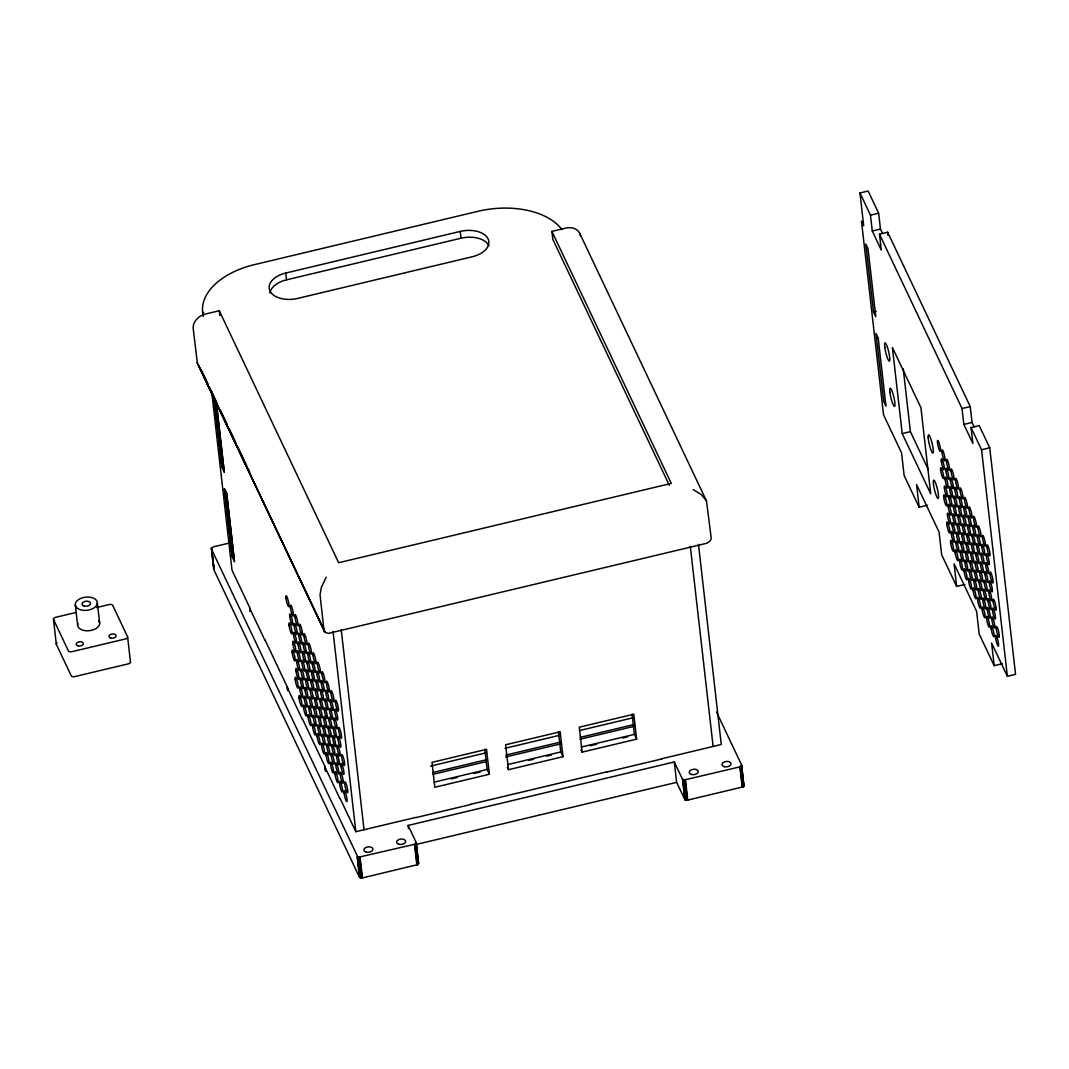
<?xml version="1.0" encoding="UTF-8"?>
<svg xmlns="http://www.w3.org/2000/svg" width="1069" height="1069" viewBox="0 0 1069 1069"><rect width="100%" height="100%" fill="white"/><g stroke="black" fill="none" stroke-linecap="round" stroke-linejoin="round"><path stroke-width="1.5" d="M229.167 543.092L213.025 546.954L211.315 548.878L358.008 857.351L415.453 844.096L416.162 842.399L408.131 825.442L674.298 761.956L682.329 778.913L684.347 779.956L740.216 766.807L741.512 764.789L716.537 712.048M416.242 842.613L418.594 863.217L417.498 864.661L362.431 877.916L359.425 877.114L213.64 569.269L214.428 567.786M741.592 765.003L743.93 785.621L743.115 786.878L686.672 800.347L684.775 799.505L676.624 782.348L674.298 761.956M326.205 577.207L321.381 587.228L320.045 594.858L324.027 630.55L325.35 632.46L328.45 633.382L706.997 543.212L710.417 540.607L711.246 538.188L706.489 500.96L579.732 233.363M285.73 273.049L460.271 231.412A22.716 13.55 -6.5 0 1 488.092 238.881A22.716 13.55 -6.5 0 1 472.271 256.76L297.743 298.398A22.716 13.55 -6.5 0 1 269.923 290.928A22.716 13.55 -6.5 0 1 285.73 273.049L286.505 279.837A22.716 13.55 -6.5 0 0 269.949 293.08M286.505 279.837L461.046 238.213A22.716 13.55 -6.5 0 1 488.867 245.683M580.534 236.182A14.204 11.171 -25.4 0 0 565.608 228.111L551.911 231.385L671.292 483.402L338.659 562.735L219.265 310.732L205.569 314.005A14.204 11.171 -25.4 0 0 193.222 328.584L197.364 363.246L325.35 632.46M927.331 505.249L919.14 507.214L904.133 475.518L901.555 452.855L883.542 414.825L861.467 221.123L863.699 225.826L859.957 192.981L868.135 191.03L878.651 213.212L880.455 229.073L882.526 233.456M859.957 192.981L870.46 215.163L878.651 213.212M870.46 215.163L872.277 231.024L880.455 229.073M872.277 231.024L881.284 250.039L879.466 234.178L887.658 232.227L970.224 406.594L972.028 422.442L974.113 426.838M873.533 311.961L875.778 316.718L868.041 248.756L865.783 243.999L873.533 311.961L876.259 311.32M76.073 612.457L55.521 617.361A2.833 1.697 -6.5 0 0 53.557 619.592L68.349 650.78A2.846 1.697 -6.5 0 0 71.823 651.716L125.554 638.915A2.833 1.697 -6.5 0 0 127.532 636.683L112.753 605.468A2.846 1.697 -6.5 0 0 109.279 604.533L96.624 607.553M879.466 234.178L962.047 408.545L970.224 406.594M902.209 433.6L930.725 493.811L920.917 407.717L892.401 347.505L902.209 433.6L910.387 431.649L928.213 469.278M962.047 408.545L963.85 424.393L972.028 422.442M963.85 424.393L972.857 443.421L971.053 427.56L979.231 425.609L989.734 447.791L1015.55 674.339L1007.372 676.303L991.604 643.017L994.197 665.68L1002.375 663.729M971.053 427.56L981.556 449.742L989.734 447.791M919.14 507.214L916.561 484.551L939.076 532.095L941.655 554.744L956.661 586.44L964.853 584.489M430.58 766.072L485.62 752.937M505.049 748.3L560.089 735.178M579.518 730.541L632.928 717.807M432.985 772.473L486.395 759.738M505.824 755.102L560.864 741.98M580.293 737.343L633.703 724.595M432.718 774.384L486.141 761.636M505.57 756.999L560.597 743.877M580.026 739.24L635.066 726.105M434.188 782.134L487.13 769.506L489.375 774.263L434.829 787.265L431.996 762.344L486.542 749.342L489.375 774.263M507.815 764.562L560.757 751.935L563.002 756.692L508.47 769.707L507.334 767.328M581.456 747.004L634.385 734.376L636.643 739.133L582.097 752.135L580.975 749.77M451.091 778.94L457.572 777.39M473.754 773.528L480.235 771.992M528.794 760.406L533.658 759.244M546.606 756.157L551.457 754.995M590.315 745.734L596.783 744.184M622.679 738.011L627.543 736.848M340.089 798.396L355.843 831.682L415.854 817.397M470.4 804.382L606.751 771.858M661.297 758.843L721.281 744.505L698.485 544.415M415.948 817.585L471.028 804.449M606.845 772.045L661.938 758.91M416.95 844.283L676.624 782.348M693.273 489.642L701.411 494.666L706.489 500.96M994.197 665.68L979.177 633.984L976.598 611.321L954.082 563.791L956.661 586.44M669.328 485.286L552.82 239.309L551.911 231.385M201.146 369.446L208.268 384.493M209.698 387.512L216.82 402.559M220.388 410.082L227.523 425.128M228.94 428.134L236.075 443.181M237.492 446.201L246.765 465.763M248.182 468.77L249.612 471.776M198.754 365.705L324.896 632.06M197.164 362.698L324.522 631.605M214.254 399.352L216.513 404.135L224.263 472.11L222.005 467.34L214.254 399.352L222.005 467.353M232.2 556.842L234.472 561.613L226.708 493.624L224.463 488.867L232.2 556.842L224.463 488.88L226.708 493.624L234.472 561.613M265.045 639.93L287.548 687.474L287.908 690.614M302.567 719.17L325.083 766.714L325.617 771.417M264.845 640.157L249.678 608.154L250.039 611.281M302.367 719.397L287.2 687.38L287.561 690.521M339.889 798.623L324.735 766.62L325.083 769.747M417.217 860.144L418.594 863.217M216.499 404.095L224.263 472.097M981.556 449.742L1007.372 676.303M887.658 232.227L888.018 235.407M903.225 368.738L910.387 431.649M741.592 765.444L743.85 786.062M741.405 765.898L743.73 786.29M741.245 766.112L743.57 786.49M741.044 766.313L743.369 786.69M740.804 766.486L743.115 786.878M740.523 766.66L742.848 787.051M740.216 766.807L742.541 787.198M739.882 766.927L742.207 787.318M690.307 546.366L713.117 746.483M685.443 779.916L687.768 800.307M685.082 779.956L687.407 800.347M684.708 779.969L687.033 800.36M684.347 779.956L686.672 800.347M684 779.916L686.311 800.307M683.666 779.836L685.991 800.227M683.358 779.742L685.67 800.133M683.078 779.622L685.403 800M682.824 779.461L685.149 799.853M682.45 779.114L684.948 799.692M636.643 739.133L633.797 714.212L579.264 727.214L582.097 752.135M632.086 714.132L634.385 734.376M563.002 756.692L560.169 731.771L505.624 744.786L508.47 769.707M558.446 731.69L560.757 751.935M460.271 231.412L461.046 238.213M484.818 749.262L487.13 769.506M416.242 843.053L418.5 863.672M416.055 843.494L418.22 864.099M415.694 843.909L418.019 864.3M415.453 844.096L417.779 864.487M415.173 844.269L417.498 864.661M414.866 844.416L417.191 864.808M414.531 844.537L416.857 864.928M408.131 825.442L408.492 828.582M341.225 629.628L364.035 829.758M360.106 857.525L362.431 877.916M359.732 857.565L362.057 877.956M359.358 857.579L361.683 877.97M358.997 857.565L361.322 877.956M333.047 631.579L355.843 831.682M358.649 857.525L360.975 877.916M358.315 857.445L360.641 877.836M358.008 857.351L360.333 877.743M357.727 857.218L360.053 877.609M357.487 857.071L359.799 877.462M357.113 856.723L359.598 877.302M219.265 310.732L219.8 315.489M250.387 611.374L250.026 608.248L232.013 570.205L211.649 391.401M211.862 547.582L212.223 550.722M212.945 556.989L213.292 560.129M213.827 564.833L214.188 567.973M211.662 547.782L212.197 552.486M212.731 557.19L213.265 561.893M213.626 565.033L213.987 568.173M211.502 547.996L213.827 568.387M211.381 548.21L213.64 569.269M127.639 637.124L130.471 662.045M97.346 602.822A11.078 6.601 -6.5 0 1 80.963 609.918A11.078 6.601 -6.5 0 1 80.643 598.453A11.078 6.601 -6.5 0 1 97.346 602.822L99.671 623.214M75.284 604.653L77.609 625.031M53.45 619.165L56.283 644.086M98.829 620.835A11.078 6.601 -6.5 0 1 89.515 630.67A11.078 6.601 -6.5 0 1 77.917 623.361M57.098 642.816A2.833 1.697 -6.5 0 0 56.31 644.3L71.302 675.902A2.846 1.697 -6.5 0 0 74.296 676.704L128.748 663.742A2.833 1.697 -6.5 0 0 130.445 661.818M561.96 229.621A71.008 42.346 -6.5 0 0 478.043 211.301L254.435 264.631A71.008 42.332 -6.5 0 0 203.15 315.208M203.257 316.504A71.008 42.332 -6.5 0 1 203.551 312.308M878.237 338.245L875.979 333.488L883.729 401.463L885.974 406.207L878.237 338.245M78.064 645.85A3.554 2.111 -6.5 0 0 83.315 643.565A3.554 2.111 -6.5 0 0 77.957 642.175A3.554 2.111 -6.5 0 0 78.064 645.85M110.788 638.059A3.554 2.111 -6.5 0 0 116.053 635.774A3.554 2.111 -6.5 0 0 110.695 634.385A3.554 2.111 -6.5 0 0 110.788 638.059M84.224 606.11A4.263 2.539 -6.5 0 0 90.558 603.41A4.263 2.539 -6.5 0 0 84.17 601.687A4.263 2.539 -6.5 0 0 84.224 606.11M398.897 844.283A4.543 2.713 -6.5 0 0 405.659 841.41A4.543 2.713 -6.5 0 0 398.844 839.579A4.543 2.713 -6.5 0 0 398.897 844.283M366.173 852.087A4.543 2.713 -6.5 0 0 372.934 849.214A4.543 2.713 -6.5 0 0 366.119 847.383A4.543 2.713 -6.5 0 0 366.173 852.087M724.247 766.673A4.543 2.713 -6.5 0 0 731.009 763.8A4.543 2.713 -6.5 0 0 724.194 761.97A4.543 2.713 -6.5 0 0 724.247 766.673M691.523 774.477A4.543 2.713 -6.5 0 0 698.284 771.604A4.543 2.713 -6.5 0 0 691.469 769.774A4.543 2.713 -6.5 0 0 691.523 774.477M933.491 484.524A9.367 1.497 76.6 0 0 937.994 498.395A9.367 1.497 76.6 0 0 936.244 484.885A9.367 1.497 76.6 0 0 933.491 484.524M889.902 392.163A9.367 1.497 76.6 0 0 894.365 406.447A9.367 1.497 76.6 0 0 892.869 393.459A9.367 1.497 76.6 0 0 889.902 392.163M884.825 347.478A9.367 1.497 76.6 0 0 889.328 361.175A9.367 1.497 76.6 0 0 887.497 347.492A9.367 1.497 76.6 0 0 884.825 347.478M928.173 437.769A9.367 1.497 76.6 0 0 932.475 452.855A9.367 1.497 76.6 0 0 931.58 441.243A9.367 1.497 76.6 0 0 928.173 437.769M986.954 547.168A5.679 0.909 76.6 0 0 989.653 555.853A5.679 0.909 76.6 0 0 988.758 547.996A5.679 0.909 76.6 0 0 986.954 547.168M982.464 537.68A5.679 0.909 76.6 0 0 985.164 546.353A5.679 0.909 76.6 0 0 984.268 538.509A5.679 0.909 76.6 0 0 982.464 537.68M977.961 528.18A5.679 0.909 76.6 0 0 980.661 536.865A5.679 0.909 76.6 0 0 979.765 529.021A5.679 0.909 76.6 0 0 977.961 528.18M973.471 518.692A5.679 0.909 76.6 0 0 976.171 527.364A5.679 0.909 76.6 0 0 975.275 519.521A5.679 0.909 76.6 0 0 973.471 518.692M968.968 509.205A5.679 0.909 76.6 0 0 971.668 517.877A5.679 0.909 76.6 0 0 970.772 510.033A5.679 0.909 76.6 0 0 968.968 509.205M964.479 499.704A5.679 0.909 76.6 0 0 967.178 508.376A5.679 0.909 76.6 0 0 966.282 500.533A5.679 0.909 76.6 0 0 964.479 499.704M959.975 490.217A5.679 0.909 76.6 0 0 962.675 498.889A5.679 0.909 76.6 0 0 961.779 491.045A5.679 0.909 76.6 0 0 959.975 490.217M955.486 480.716A5.679 0.909 76.6 0 0 958.185 489.402A5.679 0.909 76.6 0 0 957.289 481.544A5.679 0.909 76.6 0 0 955.486 480.716M988.651 592.052A5.679 0.909 76.6 0 0 991.351 600.725A5.679 0.909 76.6 0 0 990.455 592.881A5.679 0.909 76.6 0 0 988.651 592.052M966.176 544.589A5.679 0.909 76.6 0 0 968.875 553.261A5.679 0.909 76.6 0 0 967.979 545.417A5.679 0.909 76.6 0 0 966.176 544.589M970.679 554.076A5.679 0.909 76.6 0 0 973.365 562.762A5.679 0.909 76.6 0 0 972.483 554.905A5.679 0.909 76.6 0 0 970.679 554.076M946.493 461.728A5.679 0.909 76.6 0 0 949.192 470.413A5.679 0.909 76.6 0 0 948.297 462.556A5.679 0.909 76.6 0 0 946.493 461.728M989.346 583.193A5.679 0.909 76.6 0 0 992.045 591.879A5.679 0.909 76.6 0 0 991.163 584.035A5.679 0.909 76.6 0 0 989.346 583.193M971.374 545.23A5.679 0.909 76.6 0 0 974.073 553.902A5.679 0.909 76.6 0 0 973.178 546.059A5.679 0.909 76.6 0 0 971.374 545.23M967.579 526.897A5.679 0.909 76.6 0 0 970.278 535.569A5.679 0.909 76.6 0 0 969.383 527.725A5.679 0.909 76.6 0 0 967.579 526.897M993.154 601.54A5.679 0.909 76.6 0 0 995.854 610.225A5.679 0.909 76.6 0 0 994.958 602.381A5.679 0.909 76.6 0 0 993.154 601.54M941.295 461.073A5.679 0.909 76.6 0 0 943.994 469.759A5.679 0.909 76.6 0 0 943.099 461.902A5.679 0.909 76.6 0 0 941.295 461.073M942.003 452.24A5.679 0.909 76.6 0 0 944.702 460.913A5.679 0.909 76.6 0 0 943.807 453.069A5.679 0.909 76.6 0 0 942.003 452.24M937.5 442.74A5.679 0.909 76.6 0 0 940.199 451.425A5.679 0.909 76.6 0 0 939.304 443.568A5.679 0.909 76.6 0 0 937.5 442.74M945.784 470.574A5.679 0.909 76.6 0 0 948.484 479.246A5.679 0.909 76.6 0 0 947.602 471.402A5.679 0.909 76.6 0 0 945.784 470.574M950.288 480.061A5.679 0.909 76.6 0 0 952.987 488.747A5.679 0.909 76.6 0 0 952.091 480.89A5.679 0.909 76.6 0 0 950.288 480.061M954.777 489.562A5.679 0.909 76.6 0 0 957.477 498.234A5.679 0.909 76.6 0 0 956.581 490.39A5.679 0.909 76.6 0 0 954.777 489.562M959.281 499.049A5.679 0.909 76.6 0 0 961.98 507.735A5.679 0.909 76.6 0 0 961.084 499.878A5.679 0.909 76.6 0 0 959.281 499.049M980.367 564.205A5.679 0.909 76.6 0 0 983.052 572.89A5.679 0.909 76.6 0 0 982.17 565.047A5.679 0.909 76.6 0 0 980.367 564.205M984.856 573.706A5.679 0.909 76.6 0 0 987.556 582.378A5.679 0.909 76.6 0 0 986.66 574.534A5.679 0.909 76.6 0 0 984.856 573.706M975.863 554.717A5.679 0.909 76.6 0 0 978.563 563.39A5.679 0.909 76.6 0 0 977.667 555.546A5.679 0.909 76.6 0 0 975.863 554.717M984.161 582.565A5.679 0.909 76.6 0 0 986.861 591.237A5.679 0.909 76.6 0 0 985.965 583.393A5.679 0.909 76.6 0 0 984.161 582.565M962.381 526.242A5.679 0.909 76.6 0 0 965.08 534.914A5.679 0.909 76.6 0 0 964.185 527.07A5.679 0.909 76.6 0 0 962.381 526.242M957.877 516.741A5.679 0.909 76.6 0 0 960.577 525.427A5.679 0.909 76.6 0 0 959.681 517.57A5.679 0.909 76.6 0 0 957.877 516.741M953.388 507.254A5.679 0.909 76.6 0 0 956.087 515.926A5.679 0.909 76.6 0 0 955.192 508.082A5.679 0.909 76.6 0 0 953.388 507.254M966.87 535.729A5.679 0.909 76.6 0 0 969.57 544.415A5.679 0.909 76.6 0 0 968.674 536.558A5.679 0.909 76.6 0 0 966.87 535.729M948.884 497.753A5.679 0.909 76.6 0 0 951.584 506.439A5.679 0.909 76.6 0 0 950.688 498.582A5.679 0.909 76.6 0 0 948.884 497.753M944.395 488.266A5.679 0.909 76.6 0 0 947.094 496.938A5.679 0.909 76.6 0 0 946.199 489.094A5.679 0.909 76.6 0 0 944.395 488.266M940.6 469.932A5.679 0.909 76.6 0 0 943.299 478.605A5.679 0.909 76.6 0 0 942.404 470.761A5.679 0.909 76.6 0 0 940.6 469.932M979.658 573.064A5.679 0.909 76.6 0 0 982.358 581.736A5.679 0.909 76.6 0 0 981.476 573.893A5.679 0.909 76.6 0 0 979.658 573.064M975.169 563.577A5.679 0.909 76.6 0 0 977.868 572.249A5.679 0.909 76.6 0 0 976.972 564.405A5.679 0.909 76.6 0 0 975.169 563.577M958.586 507.909A5.679 0.909 76.6 0 0 961.285 516.581A5.679 0.909 76.6 0 0 960.39 508.737A5.679 0.909 76.6 0 0 958.586 507.909M954.082 498.408A5.679 0.909 76.6 0 0 956.782 507.094A5.679 0.909 76.6 0 0 955.886 499.236A5.679 0.909 76.6 0 0 954.082 498.408M981.061 555.372A5.679 0.909 76.6 0 0 983.761 564.044A5.679 0.909 76.6 0 0 982.865 556.201A5.679 0.909 76.6 0 0 981.061 555.372M985.565 564.86A5.679 0.909 76.6 0 0 988.264 573.545A5.679 0.909 76.6 0 0 987.368 565.701A5.679 0.909 76.6 0 0 985.565 564.86M976.572 545.885A5.679 0.909 76.6 0 0 979.271 554.557A5.679 0.909 76.6 0 0 978.376 546.713A5.679 0.909 76.6 0 0 976.572 545.885M963.075 517.396A5.679 0.909 76.6 0 0 965.775 526.082A5.679 0.909 76.6 0 0 964.879 518.224A5.679 0.909 76.6 0 0 963.075 517.396M972.068 536.384A5.679 0.909 76.6 0 0 974.768 545.056A5.679 0.909 76.6 0 0 973.872 537.213A5.679 0.909 76.6 0 0 972.068 536.384M963.77 508.55A5.679 0.909 76.6 0 0 966.47 517.222A5.679 0.909 76.6 0 0 965.574 509.378A5.679 0.909 76.6 0 0 963.77 508.55M968.273 518.037A5.679 0.909 76.6 0 0 970.973 526.71A5.679 0.909 76.6 0 0 970.077 518.866A5.679 0.909 76.6 0 0 968.273 518.037M977.266 537.026A5.679 0.909 76.6 0 0 979.966 545.698A5.679 0.909 76.6 0 0 979.07 537.854A5.679 0.909 76.6 0 0 977.266 537.026M972.763 527.525A5.679 0.909 76.6 0 0 975.462 536.21A5.679 0.909 76.6 0 0 974.567 528.367A5.679 0.909 76.6 0 0 972.763 527.525M981.756 546.513A5.679 0.909 76.6 0 0 984.455 555.199A5.679 0.909 76.6 0 0 983.56 547.355A5.679 0.909 76.6 0 0 981.756 546.513M986.259 556.014A5.679 0.909 76.6 0 0 988.959 564.686A5.679 0.909 76.6 0 0 988.063 556.842A5.679 0.909 76.6 0 0 986.259 556.014M990.054 574.36A5.679 0.909 76.6 0 0 992.754 583.033A5.679 0.909 76.6 0 0 991.858 575.189A5.679 0.909 76.6 0 0 990.054 574.36M949.593 488.921A5.679 0.909 76.6 0 0 952.292 497.593A5.679 0.909 76.6 0 0 951.397 489.749A5.679 0.909 76.6 0 0 949.593 488.921M945.09 479.42A5.679 0.909 76.6 0 0 947.789 488.105A5.679 0.909 76.6 0 0 946.893 480.248A5.679 0.909 76.6 0 0 945.09 479.42M950.996 471.229A5.679 0.909 76.6 0 0 953.682 479.901A5.679 0.909 76.6 0 0 952.8 472.057A5.679 0.909 76.6 0 0 950.996 471.229M961.686 535.088A5.679 0.909 76.6 0 0 964.385 543.774A5.679 0.909 76.6 0 0 963.49 535.916A5.679 0.909 76.6 0 0 961.686 535.088M957.183 525.601A5.679 0.909 76.6 0 0 959.882 534.273A5.679 0.909 76.6 0 0 958.987 526.429A5.679 0.909 76.6 0 0 957.183 525.601M952.693 516.1A5.679 0.909 76.6 0 0 955.392 524.785A5.679 0.909 76.6 0 0 954.497 516.928A5.679 0.909 76.6 0 0 952.693 516.1M948.19 506.612A5.679 0.909 76.6 0 0 950.889 515.285A5.679 0.909 76.6 0 0 949.994 507.441A5.679 0.909 76.6 0 0 948.19 506.612M943.7 497.112A5.679 0.909 76.6 0 0 946.399 505.797A5.679 0.909 76.6 0 0 945.504 497.94A5.679 0.909 76.6 0 0 943.7 497.112M947.495 515.445A5.679 0.909 76.6 0 0 950.194 524.131A5.679 0.909 76.6 0 0 949.299 516.274A5.679 0.909 76.6 0 0 947.495 515.445M951.985 524.946A5.679 0.909 76.6 0 0 954.684 533.618A5.679 0.909 76.6 0 0 953.789 525.774A5.679 0.909 76.6 0 0 951.985 524.946M956.488 534.433A5.679 0.909 76.6 0 0 959.187 543.119A5.679 0.909 76.6 0 0 958.292 535.262A5.679 0.909 76.6 0 0 956.488 534.433M960.978 543.934A5.679 0.909 76.6 0 0 963.677 552.606A5.679 0.909 76.6 0 0 962.781 544.762A5.679 0.909 76.6 0 0 960.978 543.934M965.481 553.421A5.679 0.909 76.6 0 0 968.167 562.107A5.679 0.909 76.6 0 0 967.285 554.25A5.679 0.909 76.6 0 0 965.481 553.421M969.971 562.922A5.679 0.909 76.6 0 0 972.67 571.594A5.679 0.909 76.6 0 0 971.774 563.751A5.679 0.909 76.6 0 0 969.971 562.922M974.46 572.409A5.679 0.909 76.6 0 0 977.16 581.095A5.679 0.909 76.6 0 0 976.264 573.238A5.679 0.909 76.6 0 0 974.46 572.409M978.963 581.91A5.679 0.909 76.6 0 0 981.663 590.582A5.679 0.909 76.6 0 0 980.767 582.739A5.679 0.909 76.6 0 0 978.963 581.91M983.453 591.398A5.679 0.909 76.6 0 0 986.152 600.07A5.679 0.909 76.6 0 0 985.257 592.226A5.679 0.909 76.6 0 0 983.453 591.398M987.956 600.885A5.679 0.909 76.6 0 0 990.656 609.571A5.679 0.909 76.6 0 0 989.76 601.727A5.679 0.909 76.6 0 0 987.956 600.885M992.446 610.386A5.679 0.909 76.6 0 0 995.145 619.058A5.679 0.909 76.6 0 0 994.25 611.214A5.679 0.909 76.6 0 0 992.446 610.386M996.255 628.732A5.679 0.909 76.6 0 0 998.954 637.405A5.679 0.909 76.6 0 0 998.058 629.561A5.679 0.909 76.6 0 0 996.255 628.732M991.751 619.245A5.679 0.909 76.6 0 0 994.451 627.917A5.679 0.909 76.6 0 0 993.555 620.073A5.679 0.909 76.6 0 0 991.751 619.245M987.262 609.744A5.679 0.909 76.6 0 0 989.961 618.417A5.679 0.909 76.6 0 0 989.066 610.573A5.679 0.909 76.6 0 0 987.262 609.744M982.758 600.257A5.679 0.909 76.6 0 0 985.458 608.929A5.679 0.909 76.6 0 0 984.562 601.085A5.679 0.909 76.6 0 0 982.758 600.257M978.269 590.756A5.679 0.909 76.6 0 0 980.968 599.442A5.679 0.909 76.6 0 0 980.073 591.585A5.679 0.909 76.6 0 0 978.269 590.756M973.765 581.269A5.679 0.909 76.6 0 0 976.465 589.941A5.679 0.909 76.6 0 0 975.569 582.097A5.679 0.909 76.6 0 0 973.765 581.269M969.276 571.768A5.679 0.909 76.6 0 0 971.975 580.454A5.679 0.909 76.6 0 0 971.08 572.596A5.679 0.909 76.6 0 0 969.276 571.768M964.772 562.281A5.679 0.909 76.6 0 0 967.472 570.953A5.679 0.909 76.6 0 0 966.576 563.109A5.679 0.909 76.6 0 0 964.772 562.281M960.283 552.78A5.679 0.909 76.6 0 0 962.982 561.466A5.679 0.909 76.6 0 0 962.087 553.608A5.679 0.909 76.6 0 0 960.283 552.78M955.793 543.293A5.679 0.909 76.6 0 0 958.479 551.965A5.679 0.909 76.6 0 0 957.597 544.121A5.679 0.909 76.6 0 0 955.793 543.293M951.29 533.792A5.679 0.909 76.6 0 0 953.989 542.477A5.679 0.909 76.6 0 0 953.094 534.62A5.679 0.909 76.6 0 0 951.29 533.792M946.8 524.304A5.679 0.909 76.6 0 0 949.499 532.977A5.679 0.909 76.6 0 0 948.604 525.133A5.679 0.909 76.6 0 0 946.8 524.304M950.582 542.638A5.679 0.909 76.6 0 0 953.281 551.31A5.679 0.909 76.6 0 0 952.385 543.466A5.679 0.909 76.6 0 0 950.582 542.638M955.085 552.125A5.679 0.909 76.6 0 0 957.784 560.811A5.679 0.909 76.6 0 0 956.889 552.954A5.679 0.909 76.6 0 0 955.085 552.125M959.574 561.626A5.679 0.909 76.6 0 0 962.274 570.298A5.679 0.909 76.6 0 0 961.378 562.454A5.679 0.909 76.6 0 0 959.574 561.626M964.078 571.113A5.679 0.909 76.6 0 0 966.777 579.799A5.679 0.909 76.6 0 0 965.882 571.942A5.679 0.909 76.6 0 0 964.078 571.113M968.567 580.614A5.679 0.909 76.6 0 0 971.267 589.286A5.679 0.909 76.6 0 0 970.371 581.442A5.679 0.909 76.6 0 0 968.567 580.614M973.071 590.101A5.679 0.909 76.6 0 0 975.77 598.787A5.679 0.909 76.6 0 0 974.875 590.93A5.679 0.909 76.6 0 0 973.071 590.101M977.56 599.602A5.679 0.909 76.6 0 0 980.26 608.274A5.679 0.909 76.6 0 0 979.364 600.431A5.679 0.909 76.6 0 0 977.56 599.602M982.064 609.089A5.679 0.909 76.6 0 0 984.763 617.775A5.679 0.909 76.6 0 0 983.868 609.918A5.679 0.909 76.6 0 0 982.064 609.089M986.553 618.59A5.679 0.909 76.6 0 0 989.253 627.262A5.679 0.909 76.6 0 0 988.357 619.419A5.679 0.909 76.6 0 0 986.553 618.59M991.057 628.078A5.679 0.909 76.6 0 0 993.756 636.75A5.679 0.909 76.6 0 0 992.86 628.906A5.679 0.909 76.6 0 0 991.057 628.078M995.546 637.565A5.679 0.909 76.6 0 0 998.246 646.251A5.679 0.909 76.6 0 0 997.35 638.407A5.679 0.909 76.6 0 0 995.546 637.565M285.904 597.972A5.679 0.909 76.6 0 0 288.603 606.644A5.679 0.909 76.6 0 0 287.708 598.8A5.679 0.909 76.6 0 0 285.904 597.972M289.699 616.319A5.679 0.909 76.6 0 0 292.398 624.991A5.679 0.909 76.6 0 0 291.503 617.147A5.679 0.909 76.6 0 0 289.699 616.319M290.407 607.473A5.679 0.909 76.6 0 0 293.106 616.158A5.679 0.909 76.6 0 0 292.211 608.301A5.679 0.909 76.6 0 0 290.407 607.473M294.202 625.819A5.679 0.909 76.6 0 0 296.901 634.505A5.679 0.909 76.6 0 0 296.006 626.648A5.679 0.909 76.6 0 0 294.202 625.819M294.91 616.987A5.679 0.909 76.6 0 0 297.61 625.659A5.679 0.909 76.6 0 0 296.714 617.815A5.679 0.909 76.6 0 0 294.91 616.987M298.705 635.333A5.679 0.909 76.6 0 0 301.405 644.006A5.679 0.909 76.6 0 0 300.509 636.162A5.679 0.909 76.6 0 0 298.705 635.333M299.414 626.487A5.679 0.909 76.6 0 0 302.113 635.173A5.679 0.909 76.6 0 0 301.217 627.316A5.679 0.909 76.6 0 0 299.414 626.487M303.208 644.834A5.679 0.909 76.6 0 0 305.908 653.52A5.679 0.909 76.6 0 0 305.012 645.663A5.679 0.909 76.6 0 0 303.208 644.834M307.712 654.348A5.679 0.909 76.6 0 0 310.411 663.021A5.679 0.909 76.6 0 0 309.516 655.177A5.679 0.909 76.6 0 0 307.712 654.348M303.917 636.002A5.679 0.909 76.6 0 0 306.616 644.674A5.679 0.909 76.6 0 0 305.721 636.83A5.679 0.909 76.6 0 0 303.917 636.002M312.215 663.849A5.679 0.909 76.6 0 0 314.914 672.535A5.679 0.909 76.6 0 0 314.019 664.691A5.679 0.909 76.6 0 0 312.215 663.849M308.42 645.502A5.679 0.909 76.6 0 0 311.119 654.188A5.679 0.909 76.6 0 0 310.224 646.331A5.679 0.909 76.6 0 0 308.42 645.502M312.923 655.016A5.679 0.909 76.6 0 0 315.622 663.689A5.679 0.909 76.6 0 0 314.727 655.845A5.679 0.909 76.6 0 0 312.923 655.016M316.718 673.363A5.679 0.909 76.6 0 0 319.417 682.035A5.679 0.909 76.6 0 0 318.522 674.192A5.679 0.909 76.6 0 0 316.718 673.363M321.221 682.877A5.679 0.909 76.6 0 0 323.92 691.549A5.679 0.909 76.6 0 0 323.025 683.706A5.679 0.909 76.6 0 0 321.221 682.877M317.426 664.517A5.679 0.909 76.6 0 0 320.125 673.203A5.679 0.909 76.6 0 0 319.23 665.359A5.679 0.909 76.6 0 0 317.426 664.517M325.724 692.378A5.679 0.909 76.6 0 0 328.424 701.05A5.679 0.909 76.6 0 0 327.528 693.206A5.679 0.909 76.6 0 0 325.724 692.378M321.929 674.031A5.679 0.909 76.6 0 0 324.629 682.703A5.679 0.909 76.6 0 0 323.733 674.86A5.679 0.909 76.6 0 0 321.929 674.031M326.433 683.545A5.679 0.909 76.6 0 0 329.132 692.218A5.679 0.909 76.6 0 0 328.236 684.374A5.679 0.909 76.6 0 0 326.433 683.545M330.227 701.892A5.679 0.909 76.6 0 0 332.927 710.564A5.679 0.909 76.6 0 0 332.031 702.721A5.679 0.909 76.6 0 0 330.227 701.892M330.936 693.046A5.679 0.909 76.6 0 0 333.635 701.732A5.679 0.909 76.6 0 0 332.74 693.875A5.679 0.909 76.6 0 0 330.936 693.046M334.731 711.393A5.679 0.909 76.6 0 0 337.43 720.078A5.679 0.909 76.6 0 0 336.535 712.221A5.679 0.909 76.6 0 0 334.731 711.393M335.439 702.56A5.679 0.909 76.6 0 0 338.138 711.232A5.679 0.909 76.6 0 0 337.243 703.389A5.679 0.909 76.6 0 0 335.439 702.56M338.539 729.739A5.679 0.909 76.6 0 0 341.238 738.425A5.679 0.909 76.6 0 0 340.343 730.568A5.679 0.909 76.6 0 0 338.539 729.739M337.831 738.585A5.679 0.909 76.6 0 0 340.53 747.258A5.679 0.909 76.6 0 0 339.635 739.414A5.679 0.909 76.6 0 0 337.831 738.585M334.036 720.239A5.679 0.909 76.6 0 0 336.735 728.911A5.679 0.909 76.6 0 0 335.84 721.067A5.679 0.909 76.6 0 0 334.036 720.239M333.328 729.071A5.679 0.909 76.6 0 0 336.027 737.757A5.679 0.909 76.6 0 0 335.132 729.9A5.679 0.909 76.6 0 0 333.328 729.071M329.533 710.725A5.679 0.909 76.6 0 0 332.232 719.41A5.679 0.909 76.6 0 0 331.337 711.553A5.679 0.909 76.6 0 0 329.533 710.725M328.824 719.571A5.679 0.909 76.6 0 0 331.524 728.243A5.679 0.909 76.6 0 0 330.628 720.399A5.679 0.909 76.6 0 0 328.824 719.571M325.029 701.224A5.679 0.909 76.6 0 0 327.729 709.896A5.679 0.909 76.6 0 0 326.833 702.052A5.679 0.909 76.6 0 0 325.029 701.224M324.321 710.057A5.679 0.909 76.6 0 0 327.02 718.729A5.679 0.909 76.6 0 0 326.125 710.885A5.679 0.909 76.6 0 0 324.321 710.057M320.526 691.71A5.679 0.909 76.6 0 0 323.226 700.382A5.679 0.909 76.6 0 0 322.33 692.538A5.679 0.909 76.6 0 0 320.526 691.71M319.818 700.556A5.679 0.909 76.6 0 0 322.517 709.228A5.679 0.909 76.6 0 0 321.622 701.384A5.679 0.909 76.6 0 0 319.818 700.556M316.023 682.196A5.679 0.909 76.6 0 0 318.722 690.881A5.679 0.909 76.6 0 0 317.827 683.038A5.679 0.909 76.6 0 0 316.023 682.196M315.315 691.042A5.679 0.909 76.6 0 0 318.014 699.714A5.679 0.909 76.6 0 0 317.119 691.87A5.679 0.909 76.6 0 0 315.315 691.042M311.52 672.695A5.679 0.909 76.6 0 0 314.219 681.367A5.679 0.909 76.6 0 0 313.324 673.523A5.679 0.909 76.6 0 0 311.52 672.695M310.812 681.528A5.679 0.909 76.6 0 0 313.511 690.213A5.679 0.909 76.6 0 0 312.616 682.369A5.679 0.909 76.6 0 0 310.812 681.528M307.017 663.181A5.679 0.909 76.6 0 0 309.716 671.866A5.679 0.909 76.6 0 0 308.821 664.009A5.679 0.909 76.6 0 0 307.017 663.181M306.309 672.027A5.679 0.909 76.6 0 0 309.008 680.699A5.679 0.909 76.6 0 0 308.113 672.855A5.679 0.909 76.6 0 0 306.309 672.027M302.514 653.68A5.679 0.909 76.6 0 0 305.213 662.352A5.679 0.909 76.6 0 0 304.318 654.509A5.679 0.909 76.6 0 0 302.514 653.68M301.805 662.513A5.679 0.909 76.6 0 0 304.505 671.198A5.679 0.909 76.6 0 0 303.609 663.341A5.679 0.909 76.6 0 0 301.805 662.513M298.01 644.166A5.679 0.909 76.6 0 0 300.71 652.852A5.679 0.909 76.6 0 0 299.814 644.995A5.679 0.909 76.6 0 0 298.01 644.166M297.302 653.012A5.679 0.909 76.6 0 0 300.001 661.684A5.679 0.909 76.6 0 0 299.106 653.84A5.679 0.909 76.6 0 0 297.302 653.012M293.507 634.665A5.679 0.909 76.6 0 0 296.207 643.338A5.679 0.909 76.6 0 0 295.311 635.494A5.679 0.909 76.6 0 0 293.507 634.665M292.799 643.498A5.679 0.909 76.6 0 0 295.498 652.184A5.679 0.909 76.6 0 0 294.603 644.326A5.679 0.909 76.6 0 0 292.799 643.498M289.004 625.151A5.679 0.909 76.6 0 0 291.703 633.837A5.679 0.909 76.6 0 0 290.808 625.98A5.679 0.909 76.6 0 0 289.004 625.151M341.626 756.932A5.679 0.909 76.6 0 0 344.325 765.604A5.679 0.909 76.6 0 0 343.43 757.761A5.679 0.909 76.6 0 0 341.626 756.932M340.931 765.765A5.679 0.909 76.6 0 0 343.63 774.45A5.679 0.909 76.6 0 0 342.735 766.593A5.679 0.909 76.6 0 0 340.931 765.765M337.123 747.418A5.679 0.909 76.6 0 0 339.822 756.104A5.679 0.909 76.6 0 0 338.926 748.247A5.679 0.909 76.6 0 0 337.123 747.418M336.428 756.264A5.679 0.909 76.6 0 0 339.127 764.936A5.679 0.909 76.6 0 0 338.232 757.093A5.679 0.909 76.6 0 0 336.428 756.264M332.619 737.917A5.679 0.909 76.6 0 0 335.319 746.59A5.679 0.909 76.6 0 0 334.423 738.746A5.679 0.909 76.6 0 0 332.619 737.917M331.924 746.75A5.679 0.909 76.6 0 0 334.624 755.436A5.679 0.909 76.6 0 0 333.728 747.578A5.679 0.909 76.6 0 0 331.924 746.75M328.116 728.403A5.679 0.909 76.6 0 0 330.815 737.089A5.679 0.909 76.6 0 0 329.92 729.232A5.679 0.909 76.6 0 0 328.116 728.403M327.421 737.249A5.679 0.909 76.6 0 0 330.121 745.921A5.679 0.909 76.6 0 0 329.225 738.078A5.679 0.909 76.6 0 0 327.421 737.249M323.613 718.902A5.679 0.909 76.6 0 0 326.312 727.575A5.679 0.909 76.6 0 0 325.43 719.731A5.679 0.909 76.6 0 0 323.613 718.902M322.918 727.735A5.679 0.909 76.6 0 0 325.617 736.407A5.679 0.909 76.6 0 0 324.722 728.564A5.679 0.909 76.6 0 0 322.918 727.735M319.123 709.388A5.679 0.909 76.6 0 0 321.809 718.061A5.679 0.909 76.6 0 0 320.927 710.217A5.679 0.909 76.6 0 0 319.123 709.388M318.415 718.234A5.679 0.909 76.6 0 0 321.114 726.907A5.679 0.909 76.6 0 0 320.219 719.063A5.679 0.909 76.6 0 0 318.415 718.234M314.62 699.874A5.679 0.909 76.6 0 0 317.306 708.56A5.679 0.909 76.6 0 0 316.424 700.716A5.679 0.909 76.6 0 0 314.62 699.874M313.912 708.72A5.679 0.909 76.6 0 0 316.611 717.393A5.679 0.909 76.6 0 0 315.716 709.549A5.679 0.909 76.6 0 0 313.912 708.72M310.117 690.374A5.679 0.909 76.6 0 0 312.803 699.046A5.679 0.909 76.6 0 0 311.921 691.202A5.679 0.909 76.6 0 0 310.117 690.374M309.409 699.206A5.679 0.909 76.6 0 0 312.108 707.892A5.679 0.909 76.6 0 0 311.213 700.048A5.679 0.909 76.6 0 0 309.409 699.206M305.614 680.859A5.679 0.909 76.6 0 0 308.313 689.545A5.679 0.909 76.6 0 0 307.418 681.688A5.679 0.909 76.6 0 0 305.614 680.859M304.906 689.705A5.679 0.909 76.6 0 0 307.605 698.378A5.679 0.909 76.6 0 0 306.709 690.534A5.679 0.909 76.6 0 0 304.906 689.705M301.111 671.359A5.679 0.909 76.6 0 0 303.81 680.031A5.679 0.909 76.6 0 0 302.915 672.187A5.679 0.909 76.6 0 0 301.111 671.359M300.402 680.191A5.679 0.909 76.6 0 0 303.102 688.877A5.679 0.909 76.6 0 0 302.206 681.02A5.679 0.909 76.6 0 0 300.402 680.191M296.607 661.845A5.679 0.909 76.6 0 0 299.307 670.53A5.679 0.909 76.6 0 0 298.411 662.673A5.679 0.909 76.6 0 0 296.607 661.845M295.899 670.691A5.679 0.909 76.6 0 0 298.598 679.363A5.679 0.909 76.6 0 0 297.703 671.519A5.679 0.909 76.6 0 0 295.899 670.691M292.104 652.344A5.679 0.909 76.6 0 0 294.803 661.016A5.679 0.909 76.6 0 0 293.908 653.172A5.679 0.909 76.6 0 0 292.104 652.344M344.726 784.111A5.679 0.909 76.6 0 0 347.425 792.797A5.679 0.909 76.6 0 0 346.53 784.94A5.679 0.909 76.6 0 0 344.726 784.111M344.031 792.957A5.679 0.909 76.6 0 0 346.73 801.63A5.679 0.909 76.6 0 0 345.835 793.786A5.679 0.909 76.6 0 0 344.031 792.957M340.223 774.611A5.679 0.909 76.6 0 0 342.922 783.283A5.679 0.909 76.6 0 0 342.027 775.439A5.679 0.909 76.6 0 0 340.223 774.611M339.528 783.443A5.679 0.909 76.6 0 0 342.227 792.129A5.679 0.909 76.6 0 0 341.332 784.272A5.679 0.909 76.6 0 0 339.528 783.443M335.719 765.097A5.679 0.909 76.6 0 0 338.419 773.782A5.679 0.909 76.6 0 0 337.523 765.925A5.679 0.909 76.6 0 0 335.719 765.097M335.025 773.943A5.679 0.909 76.6 0 0 337.724 782.615A5.679 0.909 76.6 0 0 336.829 774.771A5.679 0.909 76.6 0 0 335.025 773.943M331.216 755.596A5.679 0.909 76.6 0 0 333.916 764.268A5.679 0.909 76.6 0 0 333.02 756.424A5.679 0.909 76.6 0 0 331.216 755.596M330.521 764.429A5.679 0.909 76.6 0 0 333.221 773.114A5.679 0.909 76.6 0 0 332.325 765.257A5.679 0.909 76.6 0 0 330.521 764.429M326.713 746.082A5.679 0.909 76.6 0 0 329.412 754.767A5.679 0.909 76.6 0 0 328.517 746.91A5.679 0.909 76.6 0 0 326.713 746.082M326.018 754.928A5.679 0.909 76.6 0 0 328.717 763.6A5.679 0.909 76.6 0 0 327.822 755.756A5.679 0.909 76.6 0 0 326.018 754.928M322.21 736.581A5.679 0.909 76.6 0 0 324.909 745.253A5.679 0.909 76.6 0 0 324.014 737.41A5.679 0.909 76.6 0 0 322.21 736.581M321.515 745.414A5.679 0.909 76.6 0 0 324.214 754.086A5.679 0.909 76.6 0 0 323.319 746.242A5.679 0.909 76.6 0 0 321.515 745.414M317.707 727.067A5.679 0.909 76.6 0 0 320.406 735.739A5.679 0.909 76.6 0 0 319.511 727.895A5.679 0.909 76.6 0 0 317.707 727.067M317.012 735.913A5.679 0.909 76.6 0 0 319.711 744.585A5.679 0.909 76.6 0 0 318.816 736.741A5.679 0.909 76.6 0 0 317.012 735.913M313.204 717.553A5.679 0.909 76.6 0 0 315.903 726.239A5.679 0.909 76.6 0 0 315.008 718.395A5.679 0.909 76.6 0 0 313.204 717.553M312.509 726.399A5.679 0.909 76.6 0 0 315.208 735.071A5.679 0.909 76.6 0 0 314.313 727.227A5.679 0.909 76.6 0 0 312.509 726.399M308.7 708.052A5.679 0.909 76.6 0 0 311.4 716.724A5.679 0.909 76.6 0 0 310.504 708.881A5.679 0.909 76.6 0 0 308.7 708.052M308.006 716.885A5.679 0.909 76.6 0 0 310.705 725.57A5.679 0.909 76.6 0 0 309.81 717.727A5.679 0.909 76.6 0 0 308.006 716.885M304.197 698.538A5.679 0.909 76.6 0 0 306.897 707.224A5.679 0.909 76.6 0 0 306.001 699.367A5.679 0.909 76.6 0 0 304.197 698.538M303.502 707.384A5.679 0.909 76.6 0 0 306.202 716.056A5.679 0.909 76.6 0 0 305.306 708.212A5.679 0.909 76.6 0 0 303.502 707.384M299.694 689.037A5.679 0.909 76.6 0 0 302.393 697.71A5.679 0.909 76.6 0 0 301.498 689.866A5.679 0.909 76.6 0 0 299.694 689.037M298.999 697.87A5.679 0.909 76.6 0 0 301.699 706.556A5.679 0.909 76.6 0 0 300.803 698.698A5.679 0.909 76.6 0 0 298.999 697.87M295.191 679.523A5.679 0.909 76.6 0 0 297.89 688.209A5.679 0.909 76.6 0 0 296.995 680.352A5.679 0.909 76.6 0 0 295.191 679.523"/></g></svg>
